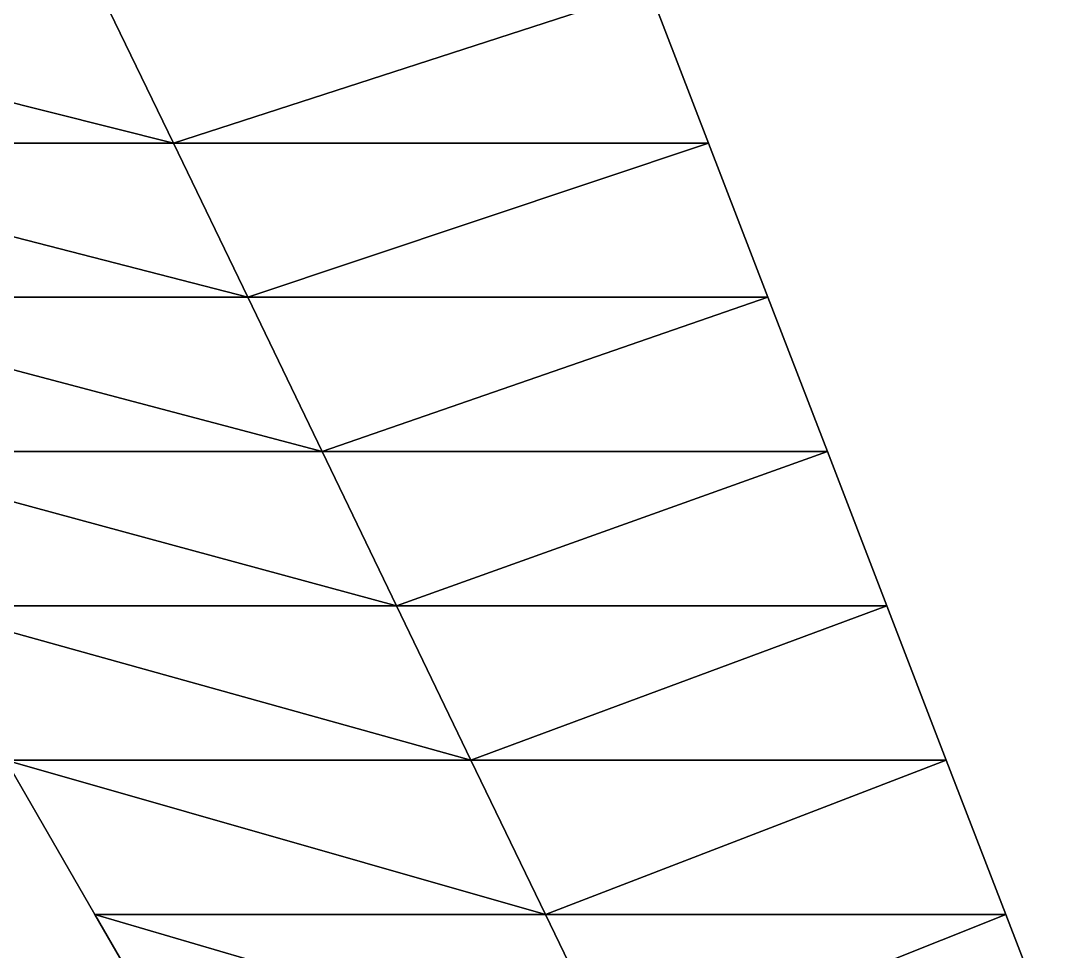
# Model space of a CAD drawing. Extents: x 0 to 32.6, y -11.9 to 11.9.
# Drawn here: x 17.391 to 20.099, y -7.145 to -4.733 of the extents above; entities that cross this region are included whole.
import ezdxf

# ---------------------------------------------------------------- set-up
doc = ezdxf.new("R2010")
doc.units = 0

msp = doc.modelspace()

# ---------------------------------------------------------------- linework, layer by layer
for points in [[(17.5939, -4.65, -0.125), (17.7869, -5.05, -0.1216), (16.1973, -4.65)], [(17.7869, -5.05, -0.1216), (16.4283, -5.05), (16.1973, -4.65)], [(16.1973, -4.65), (16.4283, -5.05), (17.7869, -5.05, 0.1216)], [(16.1973, -4.65), (17.7869, -5.05, 0.1216), (17.5939, -4.65, 0.125)], [(19.0205, -4.65), (17.7869, -5.05, -0.1216), (17.5939, -4.65, -0.125)], [(17.5939, -4.65, 0.125), (17.7869, -5.05, 0.1216), (19.0205, -4.65)], [(19.0205, -4.65), (19.1746, -5.05), (17.7869, -5.05, -0.1216)], [(17.7869, -5.05, 0.1216), (19.1746, -5.05), (19.0205, -4.65)], [(17.7869, -5.05, -0.1216), (17.9798, -5.45, -0.1182), (16.4283, -5.05)], [(17.9798, -5.45, -0.1182), (16.6592, -5.45), (16.4283, -5.05)], [(16.4283, -5.05), (16.6592, -5.45), (17.9798, -5.45, 0.1182)], [(16.4283, -5.05), (17.9798, -5.45, 0.1182), (17.7869, -5.05, 0.1216)], [(19.1746, -5.05), (17.9798, -5.45, -0.1182), (17.7869, -5.05, -0.1216)], [(17.7869, -5.05, 0.1216), (17.9798, -5.45, 0.1182), (19.1746, -5.05)], [(19.1746, -5.05), (19.3287, -5.45), (17.9798, -5.45, -0.1182)], [(17.9798, -5.45, 0.1182), (19.3287, -5.45), (19.1746, -5.05)], [(17.9798, -5.45, -0.1182), (18.1727, -5.85, -0.1148), (16.6592, -5.45)], [(18.1727, -5.85, -0.1148), (16.8901, -5.85), (16.6592, -5.45)], [(16.6592, -5.45), (16.8901, -5.85), (18.1727, -5.85, 0.1148)], [(16.6592, -5.45), (18.1727, -5.85, 0.1148), (17.9798, -5.45, 0.1182)], [(19.3287, -5.45), (18.1727, -5.85, -0.1148), (17.9798, -5.45, -0.1182)], [(17.9798, -5.45, 0.1182), (18.1727, -5.85, 0.1148), (19.3287, -5.45)], [(19.3287, -5.45), (19.4828, -5.85), (18.1727, -5.85, -0.1148)], [(18.1727, -5.85, 0.1148), (19.4828, -5.85), (19.3287, -5.45)], [(18.1727, -5.85, -0.1148), (18.3656, -6.25, -0.1114), (16.8901, -5.85)], [(18.3656, -6.25, -0.1114), (17.1211, -6.25), (16.8901, -5.85)], [(16.8901, -5.85), (17.1211, -6.25), (18.3656, -6.25, 0.1114)], [(16.8901, -5.85), (18.3656, -6.25, 0.1114), (18.1727, -5.85, 0.1148)], [(19.4828, -5.85), (18.3656, -6.25, -0.1114), (18.1727, -5.85, -0.1148)], [(18.1727, -5.85, 0.1148), (18.3656, -6.25, 0.1114), (19.4828, -5.85)], [(19.4828, -5.85), (19.6369, -6.25), (18.3656, -6.25, -0.1114)], [(18.3656, -6.25, 0.1114), (19.6369, -6.25), (19.4828, -5.85)], [(18.3656, -6.25, -0.1114), (18.5586, -6.65, -0.108), (17.1211, -6.25)], [(18.5586, -6.65, -0.108), (17.352, -6.65), (17.1211, -6.25)], [(17.1211, -6.25), (17.352, -6.65), (18.5586, -6.65, 0.108)], [(17.1211, -6.25), (18.5586, -6.65, 0.108), (18.3656, -6.25, 0.1114)], [(19.6369, -6.25), (18.5586, -6.65, -0.108), (18.3656, -6.25, -0.1114)], [(18.3656, -6.25, 0.1114), (18.5586, -6.65, 0.108), (19.6369, -6.25)], [(19.6369, -6.25), (19.791, -6.65), (18.5586, -6.65, -0.108)], [(18.5586, -6.65, 0.108), (19.791, -6.65), (19.6369, -6.25)], [(18.5586, -6.65, -0.108), (18.7515, -7.05, -0.1046), (17.352, -6.65)], [(18.7515, -7.05, -0.1046), (17.583, -7.05), (17.352, -6.65)], [(17.352, -6.65), (17.583, -7.05), (18.7515, -7.05, 0.1046)], [(17.352, -6.65), (18.7515, -7.05, 0.1046), (18.5586, -6.65, 0.108)], [(19.791, -6.65), (18.7515, -7.05, -0.1046), (18.5586, -6.65, -0.108)], [(18.5586, -6.65, 0.108), (18.7515, -7.05, 0.1046), (19.791, -6.65)], [(19.791, -6.65), (19.9451, -7.05), (18.7515, -7.05, -0.1046)], [(18.7515, -7.05, 0.1046), (19.9451, -7.05), (19.791, -6.65)], [(18.7515, -7.05, -0.1046), (18.9444, -7.45, -0.1012), (17.583, -7.05)], [(18.9444, -7.45, -0.1012), (17.8139, -7.45), (17.583, -7.05)], [(17.583, -7.05), (17.8139, -7.45), (18.9444, -7.45, 0.1012)], [(17.583, -7.05), (18.9444, -7.45, 0.1012), (18.7515, -7.05, 0.1046)], [(19.9451, -7.05), (18.9444, -7.45, -0.1012), (18.7515, -7.05, -0.1046)], [(18.7515, -7.05, 0.1046), (18.9444, -7.45, 0.1012), (19.9451, -7.05)], [(19.9451, -7.05), (20.0992, -7.45), (18.9444, -7.45, -0.1012)], [(18.9444, -7.45, 0.1012), (20.0992, -7.45), (19.9451, -7.05)]]:
    msp.add_3dface(points)

doc.saveas('drawing.dxf')
